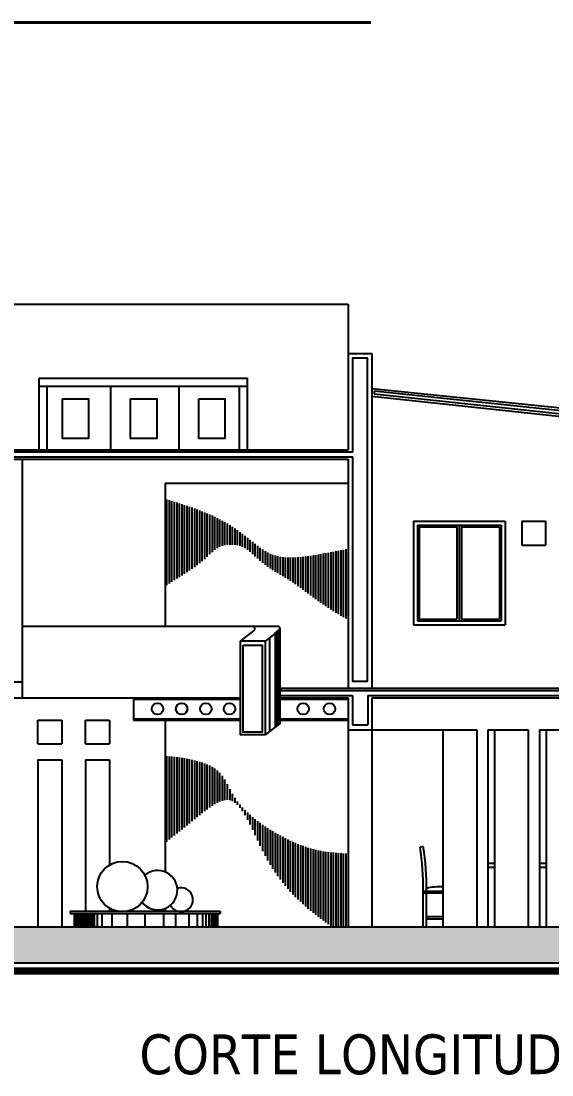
# Model space of a CAD drawing. Extents: x 152 to 700, y -120 to 84.
# Drawn here: x 161.29 to 167.97, y 53.29 to 66.54 of the extents above; entities that cross this region are included whole.
import ezdxf

# ---------------------------------------------------------------- set-up
doc = ezdxf.new("R2010")
doc.units = 0
doc.header["$LTSCALE"] = 0.03
doc.layers.get('0').update_dxf_attribs({"linetype": 'CONTINUOUS'})
for name, color, linetype in [('CALIDAD', 30, 'CONTINUOUS'), ('MUEBLES', 8, 'CONTINUOUS'), ('TITULOS', 143, 'CONTINUOUS'), ('VENTANAS', 4, 'CONTINUOUS')]:
    doc.layers.add(name, color=color, linetype=linetype)
doc.styles.add('COTAS', font='tahoma.ttf', dxfattribs={"height": 0.1})

msp = doc.modelspace()

# ---------------------------------------------------------------- hatches: boundary and pattern name
at = {"layer": 'MUEBLES', "ltscale": 0.03}
h = msp.add_hatch(dxfattribs=at)
h.set_pattern_fill('AR-PARQ1', color=256, scale=0.00025, angle=45, style=0)
h.set_pattern_definition([(135, (-212.28491, 105.45641), (-0.107763073, 7e-18), [0.0762, -0.0762]), (135, (-212.27593, 105.46539), (-0.107763073, 7e-18), [0.0762, -0.0762]), (135, (-212.26695, 105.47437), (-0.107763073, 7e-18), [0.0762, -0.0762]), (135, (-212.25797, 105.48335), (-0.107763073, 7e-18), [0.0762, -0.0762]), (135, (-212.24899, 105.49233), (-0.107763073, 7e-18), [0.0762, -0.0762]), (135, (-212.24001, 105.50131), (-0.107763073, 7e-18), [0.0762, -0.0762]), (135, (-212.23103, 105.51029), (-0.107763073, 7e-18), [0.0762, -0.0762]), (45, (-212.338795, 105.51029), (0.107763073, -7e-18), [0.0762, -0.0762]), (45, (-212.347775, 105.51927), (0.107763073, -7e-18), [0.0762, -0.0762]), (45, (-212.356755, 105.52825), (0.107763073, -7e-18), [0.0762, -0.0762]), (45, (-212.365735, 105.53723), (0.107763073, -7e-18), [0.0762, -0.0762]), (45, (-212.374716, 105.54621), (0.107763073, -7e-18), [0.0762, -0.0762]), (45, (-212.383696, 105.55519), (0.107763073, -7e-18), [0.0762, -0.0762]), (45, (-212.392676, 105.56417), (0.107763073, -7e-18), [0.0762, -0.0762])])
h.paths.add_polyline_path([(182.239, 54.705), (182.239, 55.155), (160.005, 55.155), (160.005, 55.005), (159.705, 55.005), (159.705, 54.855), (159.405, 54.855), (159.405, 54.705)])
at = {"layer": 'VENTANAS', "ltscale": 0.03}
h = msp.add_hatch(dxfattribs=at)
h.set_pattern_fill('ANSI31', color=256, scale=0.01, angle=45, style=0)
h.set_pattern_definition([(90, (-212.284913, 113.32212), (-0.03175, 3e-18), [])])
edge = h.paths.add_edge_path()
edge.add_spline(control_points=[(165.405, 59.908), (165.38, 59.903), (165.063, 59.843), (164.336, 59.675), (164.104, 60.225), (163.267, 60.487), (163.105, 60.536)], knot_values=[0.464257, 0.464257, 0.464257, 0.464257, 0.535413, 1.350052, 2.389512, 2.719184, 2.719184, 2.719184, 2.719184], degree=3, periodic=0)
edge.add_line((163.105, 60.536), (163.105, 59.439))
edge.add_spline(control_points=[(163.105, 59.439), (163.24, 59.528), (163.61, 59.741), (163.757, 59.972), (164.07, 59.966), (164.233, 59.819), (164.409, 59.659), (164.689, 59.516), (165.006, 59.263), (165.257, 59.096), (165.405, 59.02)], knot_values=[0.394276, 0.394276, 0.394276, 0.394276, 0.738277, 1.096003, 1.353777, 1.528787, 1.747883, 2.065702, 2.462081, 2.964152, 2.964152, 2.964152, 2.964152], degree=3, periodic=0)
edge.add_line((165.405, 59.02), (165.405, 59.908))
h = msp.add_hatch(dxfattribs=at)
h.set_pattern_fill('ANSI31', color=256, scale=0.01, angle=45, style=0)
h.set_pattern_definition([(90, (-212.284913, 104.36815), (-0.03175, 3e-18), [])])
edge = h.paths.add_edge_path()
edge.add_spline(control_points=[(165.405, 56.077), (165.278, 56.083), (164.989, 56.101), (164.456, 56.328), (163.941, 56.714), (163.815, 57.209), (163.282, 57.293), (163.105, 57.302)], knot_values=[0.365545, 0.365545, 0.365545, 0.365545, 0.749225, 1.2793, 2.074885, 2.515046, 2.886529, 2.886529, 2.886529, 2.886529], degree=3, periodic=0)
edge.add_line((163.105, 57.302), (163.105, 56.207))
edge.add_spline(control_points=[(163.105, 56.207), (163.186, 56.279), (163.565, 56.57), (164.004, 56.981), (164.381, 55.808), (164.886, 55.376), (165.207, 55.155)], knot_values=[0.388607, 0.388607, 0.388607, 0.388607, 0.614068, 1.25102, 2.064594, 3.280005, 3.280005, 3.280005, 3.280005], degree=3, periodic=0)
edge.add_line((165.207, 55.155), (165.405, 55.155))
edge.add_line((165.405, 55.155), (165.405, 56.077))

# ---------------------------------------------------------------- linework, layer by layer
at = {"ltscale": 0.03}
for p, q in [((156.08, 62.985), (165.405, 62.985)), ((165.405, 62.985), (165.405, 61.155)), ((165.405, 62.365), (165.705, 62.365)), ((165.705, 62.365), (165.705, 58.155)), ((161.519, 61.155), (161.519, 62.055)), ((161.519, 62.055), (164.139, 62.055)), ((164.139, 61.155), (164.139, 62.055)), ((161.519, 61.955), (164.139, 61.955)), ((161.619, 61.155), (161.619, 61.955)), ((162.423, 61.155), (162.423, 61.955)), ((163.28, 61.155), (163.28, 61.955)), ((164.039, 61.155), (164.039, 61.955)), ((165.705, 61.926), (175.155, 60.946)), ((165.705, 61.826), (174.255, 60.921)), ((156.08, 61.155), (165.405, 61.155)), ((156.38, 61.035), (165.405, 61.035)), ((161.305, 61.035), (161.305, 58.035)), ((165.405, 61.035), (165.405, 58.155)), ((163.105, 60.735), (163.105, 58.935)), ((163.105, 60.735), (165.405, 60.735)), ((166.228, 60.255), (167.382, 60.255)), ((166.228, 60.255), (166.228, 58.955)), ((167.382, 60.255), (167.382, 58.955)), ((167.59, 60.255), (167.59, 59.955)), ((167.59, 60.255), (167.89, 60.255)), ((167.89, 60.255), (167.89, 59.955)), ((167.59, 59.955), (167.89, 59.955)), ((161.305, 58.935), (164.524, 58.935)), ((164.219, 58.88), (164.048, 58.749)), ((164.538, 58.883), (164.362, 58.749)), ((164.548, 58.906), (164.548, 57.711)), ((166.228, 58.955), (167.382, 58.955)), ((164.048, 58.749), (164.048, 57.569)), ((164.362, 58.749), (164.048, 58.749)), ((164.362, 58.749), (164.362, 57.569)), ((161.155, 58.235), (161.305, 58.235)), ((156.38, 58.035), (164.048, 58.035)), ((162.705, 58.035), (162.705, 57.755)), ((164.548, 58.155), (174.555, 58.155)), ((164.548, 58.035), (165.405, 58.035)), ((165.405, 58.035), (165.405, 55.155)), ((165.705, 58.035), (165.705, 55.155)), ((165.705, 58.035), (174.255, 58.035)), ((161.505, 57.455), (161.505, 57.755)), ((161.505, 57.755), (161.805, 57.755)), ((161.805, 57.755), (161.805, 57.455)), ((162.105, 57.755), (162.405, 57.755)), ((162.105, 57.455), (162.105, 57.755)), ((162.405, 57.755), (162.405, 57.455)), ((162.705, 57.755), (164.048, 57.755)), ((163.105, 57.755), (163.105, 55.847)), ((164.548, 57.711), (164.362, 57.569)), ((164.548, 57.755), (165.405, 57.755)), ((165.405, 57.635), (167.023, 57.635)), ((166.599, 57.635), (166.599, 55.155)), ((167.023, 57.635), (167.023, 55.155)), ((167.164, 57.635), (167.164, 55.155)), ((167.164, 57.635), (167.671, 57.635)), ((167.247, 57.635), (167.247, 55.155)), ((167.671, 57.635), (167.671, 55.155)), ((167.812, 57.635), (167.812, 55.155)), ((167.812, 57.635), (168.319, 57.635)), ((167.895, 57.635), (167.895, 55.155)), ((164.362, 57.569), (164.048, 57.569)), ((161.505, 57.455), (161.805, 57.455)), ((162.105, 57.455), (162.405, 57.455)), ((161.505, 57.255), (161.505, 55.155)), ((161.505, 57.255), (161.805, 57.255)), ((161.805, 57.255), (161.805, 55.155)), ((162.105, 57.255), (162.105, 55.355)), ((162.105, 57.255), (162.405, 57.255)), ((162.405, 57.255), (162.405, 55.934)), ((162.405, 55.39), (162.405, 55.355)), ((163.105, 55.387), (163.105, 55.355)), ((161.912, 55.355), (161.912, 55.322)), ((161.912, 55.355), (163.798, 55.355)), ((161.912, 55.322), (163.798, 55.322)), ((161.962, 55.322), (161.962, 55.155)), ((163.763, 55.322), (163.763, 55.155)), ((163.798, 55.355), (163.798, 55.322)), ((160.005, 55.155), (182.239, 55.155)), ((154.148, 54.705), (182.239, 54.705))]:
    msp.add_line(p, q, dxfattribs=at)
for points, const_width in [([(151.971, 66.525), (165.692, 66.525)], 0.0369), ([(154.148, 54.6), (182.239, 54.6)], 0.0923)]:
    msp.add_lwpolyline(points, dxfattribs=dict(at, const_width=const_width))
for centre in [(164.203, 58.906), (164.518, 58.906)]:
    msp.add_arc(centre, 0.0305, 301.8063, 78.1046, dxfattribs=at)
at = {"layer": 'CALIDAD', "ltscale": 0.03}
for p, q in [((165.733, 61.893), (175.114, 60.92)), ((165.733, 61.893), (165.733, 61.856)), ((165.733, 61.856), (174.305, 60.948)), ((165.467, 61.122), (156.123, 61.122)), ((156.33, 61.066), (165.467, 61.066)), ((174.514, 58.122), (164.548, 58.122)), ((164.548, 58.066), (165.462, 58.066)), ((165.462, 58.066), (165.462, 57.694)), ((165.656, 58.066), (165.656, 57.694)), ((165.656, 58.066), (174.294, 58.066)), ((165.462, 57.694), (165.656, 57.694))]:
    msp.add_line(p, q, dxfattribs=at)
msp.add_lwpolyline([(165.467, 61.122), (165.467, 62.309), (165.645, 62.309), (165.645, 58.241), (165.467, 58.241), (165.467, 61.066)], dxfattribs=at)
msp.add_lwpolyline([(164.088, 58.698), (164.323, 58.698), (164.323, 57.604), (164.088, 57.604)], close=True, dxfattribs=at)
at = {"layer": 'MUEBLES', "linetype": 'Continuous'}
for p, q in [((166.278, 60.205), (167.332, 60.205)), ((166.278, 60.205), (166.278, 59.005)), ((166.298, 60.185), (166.775, 60.185)), ((166.298, 60.185), (166.298, 59.025)), ((166.775, 60.185), (166.775, 59.025)), ((166.803, 60.205), (166.803, 59.005)), ((166.831, 60.185), (166.831, 59.025)), ((166.831, 60.185), (167.312, 60.185)), ((167.312, 60.185), (167.312, 59.025)), ((167.332, 60.205), (167.332, 59.005)), ((166.278, 59.005), (167.332, 59.005)), ((166.298, 59.025), (166.775, 59.025)), ((166.831, 59.025), (167.312, 59.025)), ((166.351, 56.167), (166.311, 56.16)), ((167.164, 55.955), (167.247, 55.955)), ((167.812, 55.955), (167.895, 55.955)), ((167.164, 55.905), (167.247, 55.905)), ((167.812, 55.905), (167.895, 55.905)), ((166.352, 55.605), (166.599, 55.605)), ((166.352, 55.155), (166.352, 55.605)), ((166.352, 55.585), (166.599, 55.585)), ((166.392, 55.155), (166.392, 55.585)), ((166.392, 55.285), (166.599, 55.285)), ((166.392, 55.255), (166.599, 55.255))]:
    msp.add_line(p, q, dxfattribs=at)
at = {"layer": 'MUEBLES', "ltscale": 0.03}
for p, q in [((164.489, 58.86), (164.489, 57.665)), ((164.502, 58.87), (164.502, 57.675)), ((164.512, 58.878), (164.512, 57.683)), ((164.519, 58.884), (164.519, 57.689)), ((164.525, 58.888), (164.525, 57.693)), ((164.531, 58.893), (164.531, 57.698)), ((164.536, 58.896), (164.536, 57.701)), ((164.538, 58.898), (164.538, 57.703)), ((164.541, 58.9), (164.541, 57.705)), ((164.543, 58.902), (164.543, 57.707)), ((164.545, 58.903), (164.545, 57.708)), ((164.547, 58.905), (164.547, 57.71)), ((164.416, 58.79), (164.416, 57.61)), ((162.705, 58.018), (164.048, 58.018)), ((164.548, 58.018), (165.405, 58.018)), ((162.705, 57.773), (164.048, 57.773)), ((164.548, 57.773), (165.405, 57.773)), ((161.964, 55.322), (161.964, 55.155)), ((161.969, 55.322), (161.969, 55.155)), ((161.978, 55.322), (161.978, 55.155)), ((161.983, 55.322), (161.983, 55.155)), ((161.992, 55.322), (161.992, 55.155)), ((162.004, 55.322), (162.004, 55.155)), ((162.013, 55.322), (162.013, 55.155)), ((162.023, 55.322), (162.023, 55.155)), ((162.037, 55.322), (162.037, 55.155)), ((162.049, 55.322), (162.049, 55.155)), ((162.063, 55.322), (162.063, 55.155)), ((162.079, 55.322), (162.079, 55.155)), ((162.103, 55.322), (162.103, 55.155)), ((162.124, 55.322), (162.124, 55.155)), ((162.149, 55.322), (162.149, 55.155)), ((162.168, 55.322), (162.168, 55.155)), ((162.187, 55.322), (162.187, 55.155)), ((162.213, 55.322), (162.213, 55.155)), ((162.251, 55.322), (162.251, 55.155)), ((162.307, 55.322), (162.307, 55.155)), ((162.434, 55.322), (162.434, 55.155)), ((162.625, 55.322), (162.625, 55.155)), ((162.849, 55.322), (162.849, 55.155)), ((163.082, 55.322), (163.082, 55.155)), ((163.236, 55.322), (163.236, 55.155)), ((163.402, 55.322), (163.402, 55.155)), ((163.506, 55.322), (163.506, 55.155)), ((163.574, 55.322), (163.574, 55.155)), ((163.618, 55.322), (163.618, 55.155)), ((163.655, 55.322), (163.655, 55.155)), ((163.683, 55.322), (163.683, 55.155)), ((163.701, 55.322), (163.701, 55.155)), ((163.717, 55.322), (163.717, 55.155)), ((163.726, 55.322), (163.726, 55.155)), ((163.733, 55.322), (163.733, 55.155)), ((163.741, 55.322), (163.741, 55.155)), ((163.747, 55.322), (163.747, 55.155)), ((163.753, 55.322), (163.753, 55.155)), ((163.759, 55.322), (163.759, 55.155))]:
    msp.add_line(p, q, dxfattribs=at)
at = {"layer": 'MUEBLES', "linetype": 'Continuous'}
for points in [[(161.812, 61.793), (162.142, 61.793), (162.142, 61.296), (161.812, 61.296)], [(162.669, 61.793), (162.999, 61.793), (162.999, 61.296), (162.669, 61.296)], [(163.527, 61.793), (163.857, 61.793), (163.857, 61.296), (163.527, 61.296)]]:
    msp.add_lwpolyline(points, close=True, dxfattribs=at)
at = {"layer": 'MUEBLES', "ltscale": 0.03}
for centre, radius in [((163.009, 57.897), 0.0721), ((163.313, 57.897), 0.0721), ((163.617, 57.897), 0.0721), ((163.913, 57.897), 0.0721), ((164.84, 57.897), 0.0721), ((165.173, 57.897), 0.0721), ((162.567, 55.662), 0.316)]:
    msp.add_circle(centre, radius, dxfattribs=at)
at = {"layer": 'MUEBLES', "linetype": 'Continuous'}
for centre, radius, start, end in [((163.066, 55.646), 3.286, 359.2874, 8.999), ((163.066, 55.646), 3.326, 359.2917, 8.999), ((166.569, 54.847), 0.813, 87.9448, 102.7306)]:
    msp.add_arc(centre, radius, start, end, dxfattribs=at)
at = {"layer": 'MUEBLES', "ltscale": 0.03}
for centre, radius, start, end in [((163.011, 55.617), 0.248, 217.5269, 130.8745), ((163.305, 55.497), 0.15, 207.4149, 108.0248)]:
    msp.add_arc(centre, radius, start, end, dxfattribs=at)

# ---------------------------------------------------------------- texts
at = {"layer": 'TITULOS', "ltscale": 0.03, "style": 'COTAS'}
msp.add_text('CORTE LONGITUDINAL', height=0.5, dxfattribs=at).set_placement((162.781, 53.304))

doc.saveas('drawing.dxf')
